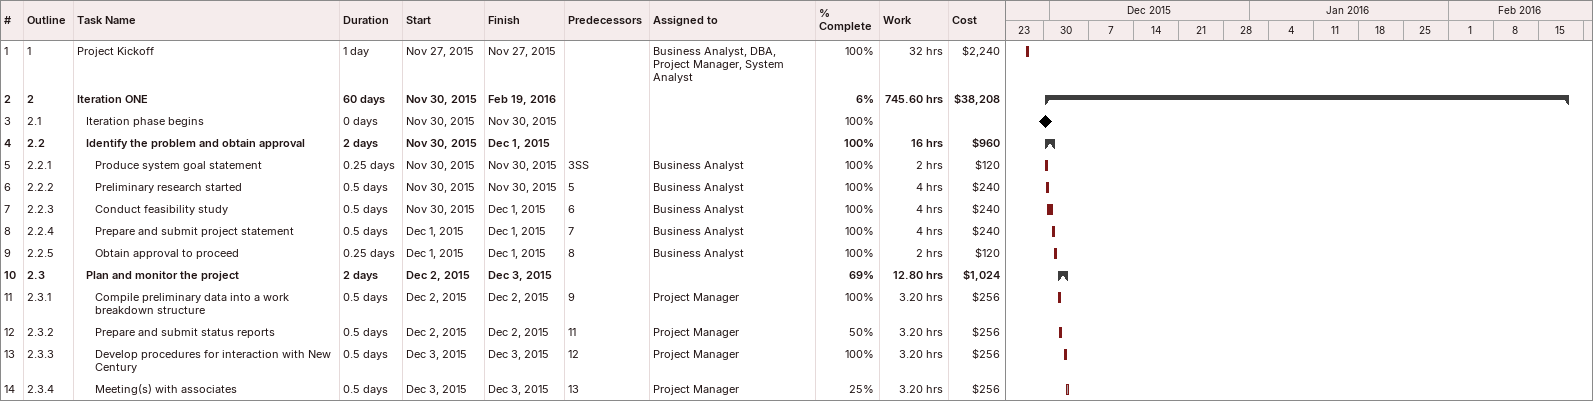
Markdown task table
| ID | WBS | Task | Duration | Start | Finish | Predecessors | Resources | % complete | Work (h) | Cost ($) |
|---|---|---|---|---|---|---|---|---|---|---|
| 1 | 1 | Project Kickoff | 1d | 2015-11-27 | 2015-11-27 |  | Business Analyst, DBA, Project Manager, System Analyst | 100 | 32 | 2240 |
| 2 | 2 | **Iteration ONE** | 60d | 2015-11-30 | 2016-02-19 |  |  | 6 | 745.60 | 38208 |
| 3 | 2.1 | Iteration phase begins | 0d | 2015-11-30 | 2015-11-30 |  |  | 100 |  |  |
| 4 | 2.2 | **Identify the problem and obtain approval** | 2d | 2015-11-30 | 2015-12-01 |  |  | 100 | 16 | 960 |
| 5 | 2.2.1 | Produce system goal statement | 0.25d | 2015-11-30 | 2015-11-30 | 3SS | Business Analyst | 100 | 2 | 120 |
| 6 | 2.2.2 | Preliminary research started | 0.5d | 2015-11-30 | 2015-11-30 | 5 | Business Analyst | 100 | 4 | 240 |
| 7 | 2.2.3 | Conduct feasibility study | 0.5d | 2015-11-30 | 2015-12-01 | 6 | Business Analyst | 100 | 4 | 240 |
| 8 | 2.2.4 | Prepare and submit project statement | 0.5d | 2015-12-01 | 2015-12-01 | 7 | Business Analyst | 100 | 4 | 240 |
| 9 | 2.2.5 | Obtain approval to proceed | 0.25d | 2015-12-01 | 2015-12-01 | 8 | Business Analyst | 100 | 2 | 120 |
| 10 | 2.3 | **Plan and monitor the project** | 2d | 2015-12-02 | 2015-12-03 |  |  | 69 | 12.80 | 1024 |
| 11 | 2.3.1 | Compile preliminary data into a work breakdown structure | 0.5d | 2015-12-02 | 2015-12-02 | 9 | Project Manager | 100 | 3.20 | 256 |
| 12 | 2.3.2 | Prepare and submit status reports | 0.5d | 2015-12-02 | 2015-12-02 | 11 | Project Manager | 50 | 3.20 | 256 |
| 13 | 2.3.3 | Develop procedures for interaction with New Century | 0.5d | 2015-12-03 | 2015-12-03 | 12 | Project Manager | 100 | 3.20 | 256 |
| 14 | 2.3.4 | Meeting(s) with associates | 0.5d | 2015-12-03 | 2015-12-03 | 13 | Project Manager | 25 | 3.20 | 256 |
